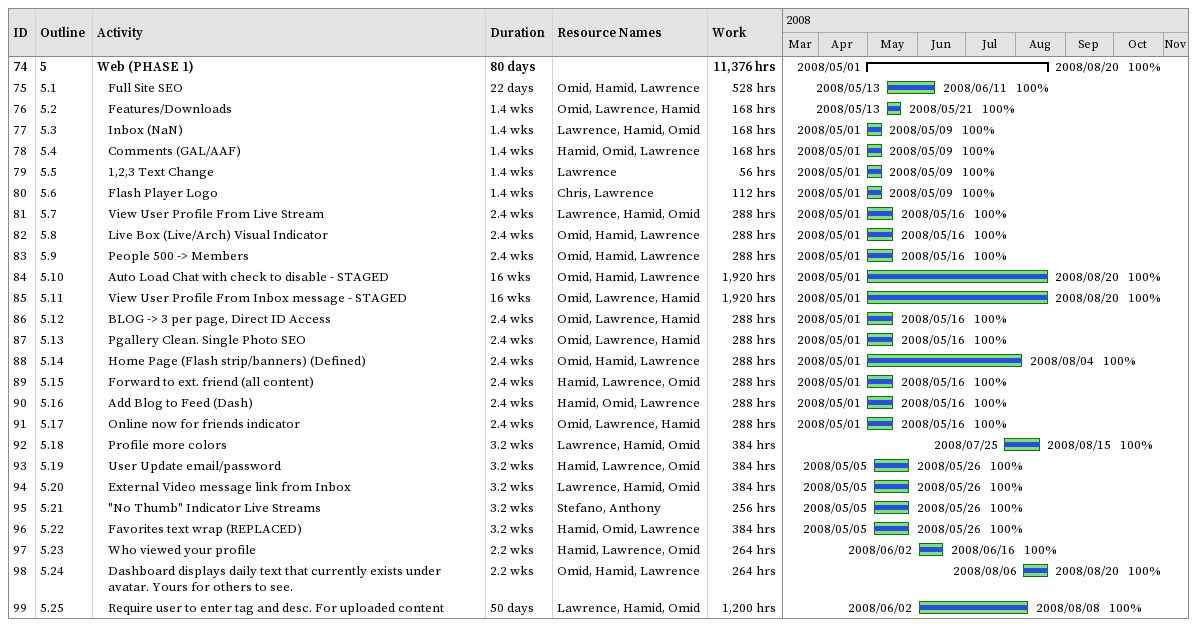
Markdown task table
| ID | WBS | Task | Duration | Start | Finish | Resources | % complete | Work (h) |
|---|---|---|---|---|---|---|---|---|
| 74 | 5 | **Web (PHASE 1)** | 80d | 2008-05-01 | 2008-08-20 |  | 100 | 11376 |
| 75 | 5.1 | Full Site SEO | 22d | 2008-05-13 | 2008-06-11 | Omid, Hamid, Lawrence | 100 | 528 |
| 76 | 5.2 | Features/Downloads | 1.4w | 2008-05-13 | 2008-05-21 | Omid, Lawrence, Hamid | 100 | 168 |
| 77 | 5.3 | Inbox (NaN) | 1.4w | 2008-05-01 | 2008-05-09 | Lawrence, Hamid, Omid | 100 | 168 |
| 78 | 5.4 | Comments (GAL/AAF) | 1.4w | 2008-05-01 | 2008-05-09 | Hamid, Omid, Lawrence | 100 | 168 |
| 79 | 5.5 | 1,2,3 Text Change | 1.4w | 2008-05-01 | 2008-05-09 | Lawrence | 100 | 56 |
| 80 | 5.6 | Flash Player Logo | 1.4w | 2008-05-01 | 2008-05-09 | Chris, Lawrence | 100 | 112 |
| 81 | 5.7 | View User Profile From Live Stream | 2.4w | 2008-05-01 | 2008-05-16 | Lawrence, Hamid, Omid | 100 | 288 |
| 82 | 5.8 | Live Box (Live/Arch) Visual Indicator | 2.4w | 2008-05-01 | 2008-05-16 | Omid, Hamid, Lawrence | 100 | 288 |
| 83 | 5.9 | People 500 -> Members | 2.4w | 2008-05-01 | 2008-05-16 | Omid, Hamid, Lawrence | 100 | 288 |
| 84 | 5.10 | Auto Load Chat with check to disable - STAGED | 16w | 2008-05-01 | 2008-08-20 | Omid, Hamid, Lawrence | 100 | 1920 |
| 85 | 5.11 | View User Profile From Inbox message - STAGED | 16w | 2008-05-01 | 2008-08-20 | Omid, Lawrence, Hamid | 100 | 1920 |
| 86 | 5.12 | BLOG -> 3 per page, Direct ID Access | 2.4w | 2008-05-01 | 2008-05-16 | Omid, Lawrence, Hamid | 100 | 288 |
| 87 | 5.13 | Pgallery Clean. Single Photo SEO | 2.4w | 2008-05-01 | 2008-05-16 | Omid, Lawrence, Hamid | 100 | 288 |
| 88 | 5.14 | Home Page (Flash strip/banners) (Defined) | 2.4w | 2008-05-01 | 2008-08-04 | Omid, Hamid, Lawrence | 100 | 288 |
| 89 | 5.15 | Forward to ext. friend (all content) | 2.4w | 2008-05-01 | 2008-05-16 | Hamid, Lawrence, Omid | 100 | 288 |
| 90 | 5.16 | Add Blog to Feed (Dash) | 2.4w | 2008-05-01 | 2008-05-16 | Hamid, Omid, Lawrence | 100 | 288 |
| 91 | 5.17 | Online now for friends indicator | 2.4w | 2008-05-01 | 2008-05-16 | Omid, Lawrence, Hamid | 100 | 288 |
| 92 | 5.18 | Profile more colors | 3.2w | 2008-07-25 | 2008-08-15 | Lawrence, Hamid, Omid | 100 | 384 |
| 93 | 5.19 | User Update email/password | 3.2w | 2008-05-05 | 2008-05-26 | Hamid, Lawrence, Omid | 100 | 384 |
| 94 | 5.20 | External Video message link from Inbox | 3.2w | 2008-05-05 | 2008-05-26 | Lawrence, Hamid, Omid | 100 | 384 |
| 95 | 5.21 | "No Thumb" Indicator Live Streams | 3.2w | 2008-05-05 | 2008-05-26 | Stefano, Anthony | 100 | 256 |
| 96 | 5.22 | Favorites text wrap (REPLACED) | 3.2w | 2008-05-05 | 2008-05-26 | Hamid, Omid, Lawrence | 100 | 384 |
| 97 | 5.23 | Who viewed your profile | 2.2w | 2008-06-02 | 2008-06-16 | Hamid, Lawrence, Omid | 100 | 264 |
| 98 | 5.24 | Dashboard displays daily text that currently exists under avatar. Yours for others to see. | 2.2w | 2008-08-06 | 2008-08-20 | Omid, Hamid, Lawrence | 100 | 264 |
| 99 | 5.25 | Require user to enter tag and desc. For uploaded content | 50d | 2008-06-02 | 2008-08-08 | Lawrence, Hamid, Omid | 100 | 1200 |
